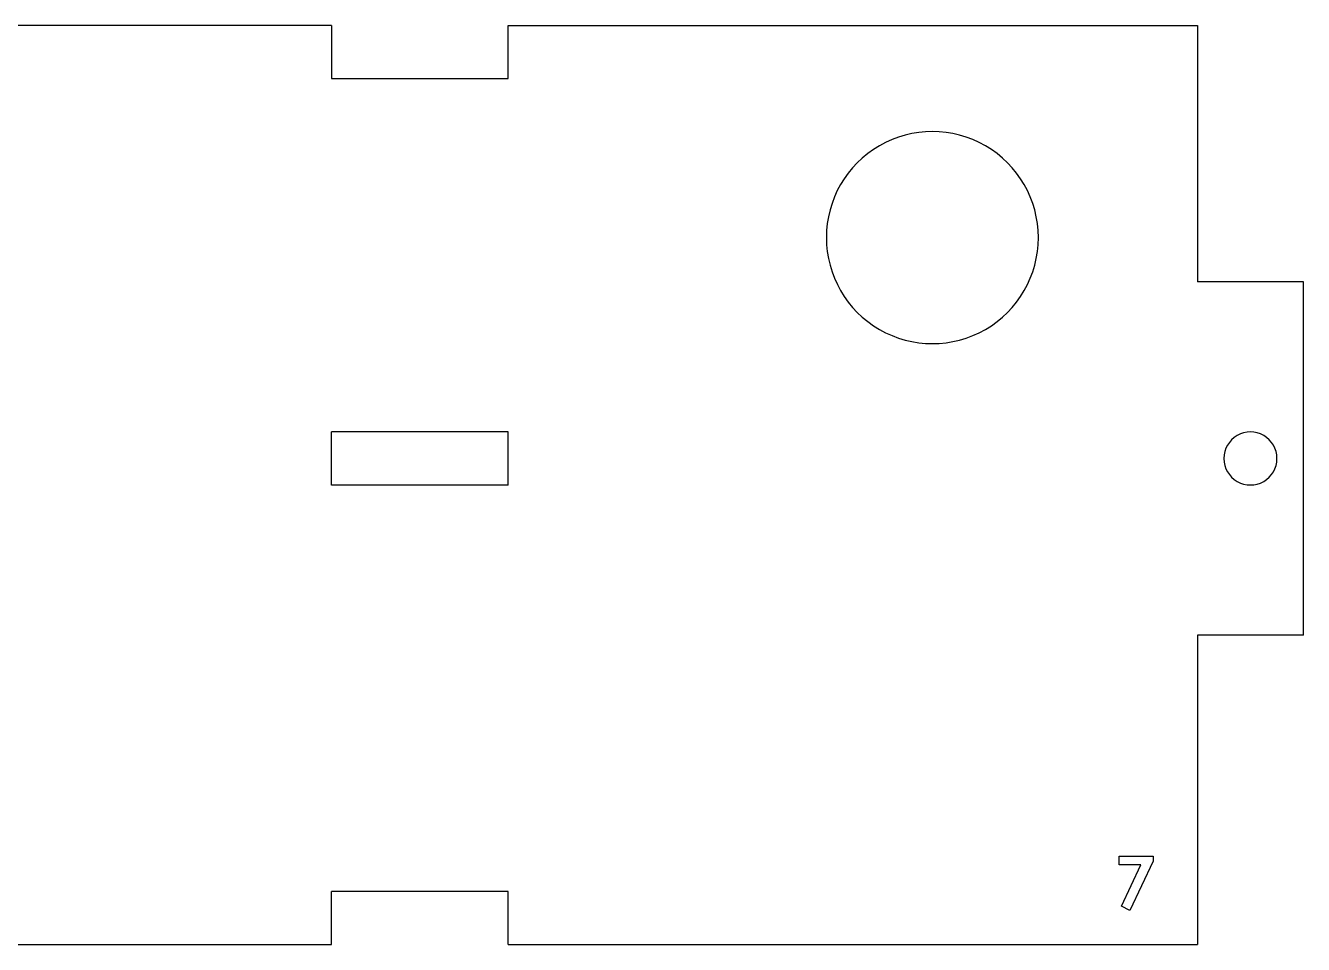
# Model space of a CAD drawing. Extents: x 0 to 255, y 0 to 328.
# Drawn here: x 183.1 to 255.4, y 95.8 to 147.8 of the extents above; entities that cross this region are included whole.
import ezdxf

# ---------------------------------------------------------------- set-up
doc = ezdxf.new("R2010")
doc.units = 0
doc.layers.add('Layer_1', color=7, linetype='CONTINUOUS')

msp = doc.modelspace()

# ---------------------------------------------------------------- linework, layer by layer
at = {"layer": 'Layer_1', "color": 7}
for points in [[(200.412431, 147.751065), (160.412431, 147.751065)], [(200.412431, 147.751065), (200.412431, 144.751061), (210.412431, 144.751061), (210.412431, 147.751065)], [(210.412431, 147.751065), (249.412431, 147.751065)], [(249.412431, 147.751065), (249.412431, 133.251079)], [(255.412431, 133.251079), (249.412431, 133.251079)], [(255.412431, 113.251066), (255.412431, 133.251079)], [(200.412431, 121.75107), (200.412431, 124.751074)], [(210.412431, 124.751074), (200.412431, 124.751074)], [(210.412431, 121.75107), (210.412431, 124.751074)], [(210.412431, 121.75107), (200.412431, 121.75107)], [(255.412431, 113.251066), (249.412431, 113.251066), (249.412431, 95.751075)], [(200.412431, 95.751075), (200.412431, 98.751079)], [(210.412431, 98.751079), (200.412431, 98.751079)], [(210.412431, 95.751075), (210.412431, 98.751079)], [(160.412431, 95.751075), (200.412431, 95.751075)], [(210.412431, 95.751075), (249.412431, 95.751075)]]:
    msp.add_lwpolyline(points, dxfattribs=at)
for points in [[(240.412431, 135.751074)], [(253.912431, 123.251072)]]:
    msp.add_lwpolyline(points, close=True, dxfattribs=at)
at = {"layer": 'Layer_1', "color": 1}
for points in [[(244.989351, 100.751065), (246.912431, 100.751065)], [(244.989351, 100.251081), (244.989351, 100.751065)], [(246.912431, 100.751065), (246.912431, 100.471638)], [(246.217721, 100.251081), (244.989351, 100.251081)], [(245.111951, 97.914546), (246.217721, 100.251081)], [(246.912431, 100.471638), (245.589111, 97.674146)], [(245.589111, 97.674146), (245.111951, 97.914546)]]:
    msp.add_lwpolyline(points, dxfattribs=at)
at = {"layer": 'Layer_1', "color": 7}
for points in [[(237.412747, 140.948139), (235.55618, 142.02018), (233.268682, 142.02018), (231.412115, 140.948139)], [(231.412115, 140.948139), (229.555548, 139.876099), (228.41204, 137.894928), (228.412431, 135.751074)], [(240.412431, 135.751074), (240.412822, 137.894928), (239.269314, 139.876099), (237.412747, 140.948139)], [(228.412431, 135.751074), (228.412431, 133.60748), (229.556025, 131.626718), (231.412431, 130.554922)], [(237.412431, 130.554922), (239.268837, 131.626718), (240.412431, 133.60748), (240.412431, 135.751074)], [(231.412431, 130.554922), (233.268837, 129.483125), (235.556025, 129.483125), (237.412431, 130.554922)], [(251.662431, 124.55011), (251.198329, 124.282161), (250.912431, 123.78697), (250.912431, 123.251072)], [(253.162431, 124.55011), (252.698329, 124.818059), (252.126533, 124.818059), (251.662431, 124.55011)], [(253.912431, 123.251072), (253.912431, 123.78697), (253.626533, 124.282161), (253.162431, 124.55011)], [(250.912431, 123.251072), (250.912431, 122.715174), (251.198329, 122.219983), (251.662431, 121.952034)], [(253.162431, 121.952034), (253.626533, 122.219983), (253.912431, 122.715174), (253.912431, 123.251072)], [(251.662431, 121.952034), (252.126533, 121.684085), (252.698329, 121.684085), (253.162431, 121.952034)]]:
    msp.add_open_spline(points, degree=3, dxfattribs=at)

doc.saveas('drawing.dxf')
